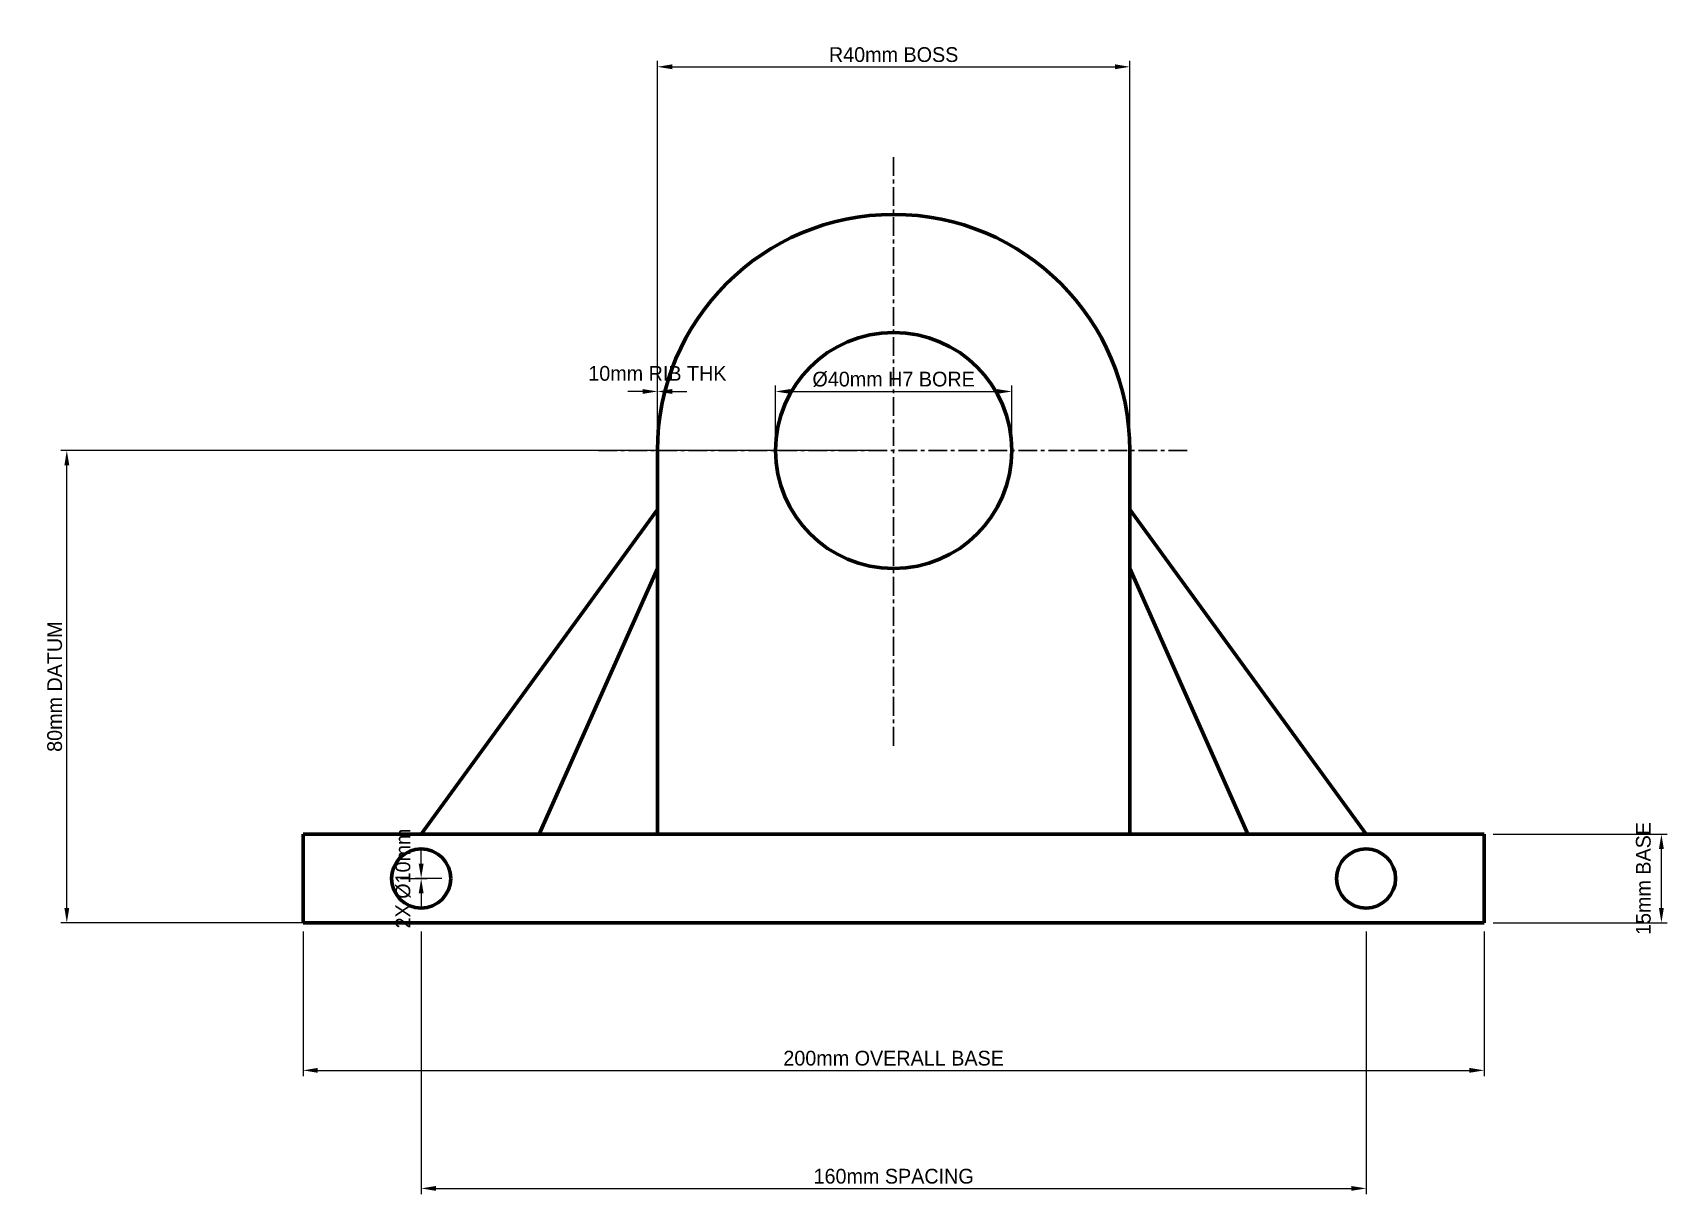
# Model space of a CAD drawing. Header units: metres. Extents: x -26 to 251, y -7 to 191.
import ezdxf

# ---------------------------------------------------------------- set-up
doc = ezdxf.new("R2010")
doc.units = ezdxf.units.M
doc.linetypes.add('CENTER', pattern=[5.08, 3.175, -0.635, 0.635, -0.635])
for name, color, linetype, lineweight in [('CENTERLINES', 7, 'CENTER', 30), ('DIMENSIONS', 7, 'Continuous', 30), ('GEOMETRY', 7, 'Continuous', 60)]:
    doc.layers.add(name, color=color, linetype=linetype, lineweight=lineweight)
doc.dimstyles.new('ENGINEERING_STYLE', dxfattribs={"dimtxt": 2.5, "dimasz": 2.5, "dimexe": 1, "dimexo": 1.5, "dimgap": 0.8, "dimtad": 1, "dimcen": 2.5, "dimazin": 3, "dimtfac": 1, "dimtmove": 0, "dimatfit": 3})

msp = doc.modelspace()

# ---------------------------------------------------------------- linework, layer by layer
at = {"layer": 'CENTERLINES'}
for p, q in [((120, 70), (120, 170)), ((70, 120), (170, 120))]:
    msp.add_line(p, q, dxfattribs=at)
at = {"layer": 'GEOMETRY'}
for p, q in [((80, 120), (80, 55)), ((160, 120), (160, 55)), ((80, 110), (40, 55)), ((80, 110), (80, 100)), ((160, 110), (200, 55)), ((160, 110), (160, 100)), ((80, 100), (60, 55)), ((160, 100), (180, 55)), ((40, 55), (20, 55)), ((20, 55), (20, 40)), ((60, 55), (40, 55)), ((80, 55), (60, 55)), ((160, 55), (80, 55)), ((180, 55), (160, 55)), ((200, 55), (180, 55)), ((220, 55), (200, 55)), ((220, 40), (220, 55)), ((20, 40), (220, 40))]:
    msp.add_line(p, q, dxfattribs=at)
for centre, radius in [((120, 120), 20), ((40, 47.5), 5), ((200, 47.5), 5)]:
    msp.add_circle(centre, radius, dxfattribs=at)
msp.add_arc((120, 120), 40, 0, 180, dxfattribs=at)

# ---------------------------------------------------------------- dimensions: what is measured, and where the dimension line sits
at = {"layer": 'DIMENSIONS'}
for base, p1, p2, text in [((80, 185), (80, 120), (160, 120), 'R40mm BOSS'), ((80, 130), (80, 110), (80, 100), '10mm RIB THK'), ((100, 130), (100, 120), (140, 120), '%%C40mm H7 BORE'), ((20, 15), (20, 40), (220, 40), '200mm OVERALL BASE'), ((40, -5), (40, 40), (200, 40), '160mm SPACING')]:
    msp.add_linear_dim(base=base, p1=p1, p2=p2, text=text, dimstyle='ENGINEERING_STYLE', dxfattribs=at).render()
for base, p1, p2, text in [((-20, 40), (120, 40), (120, 120), '80mm DATUM'), ((250, 40), (220, 40), (220, 55), '15mm BASE'), ((40, 47.5), (35, 47.5), (45, 47.5), '2X %%C10mm')]:
    msp.add_linear_dim(base=base, p1=p1, p2=p2, angle=90, text=text, dimstyle='ENGINEERING_STYLE', dxfattribs=at).render()

doc.saveas('drawing.dxf')
